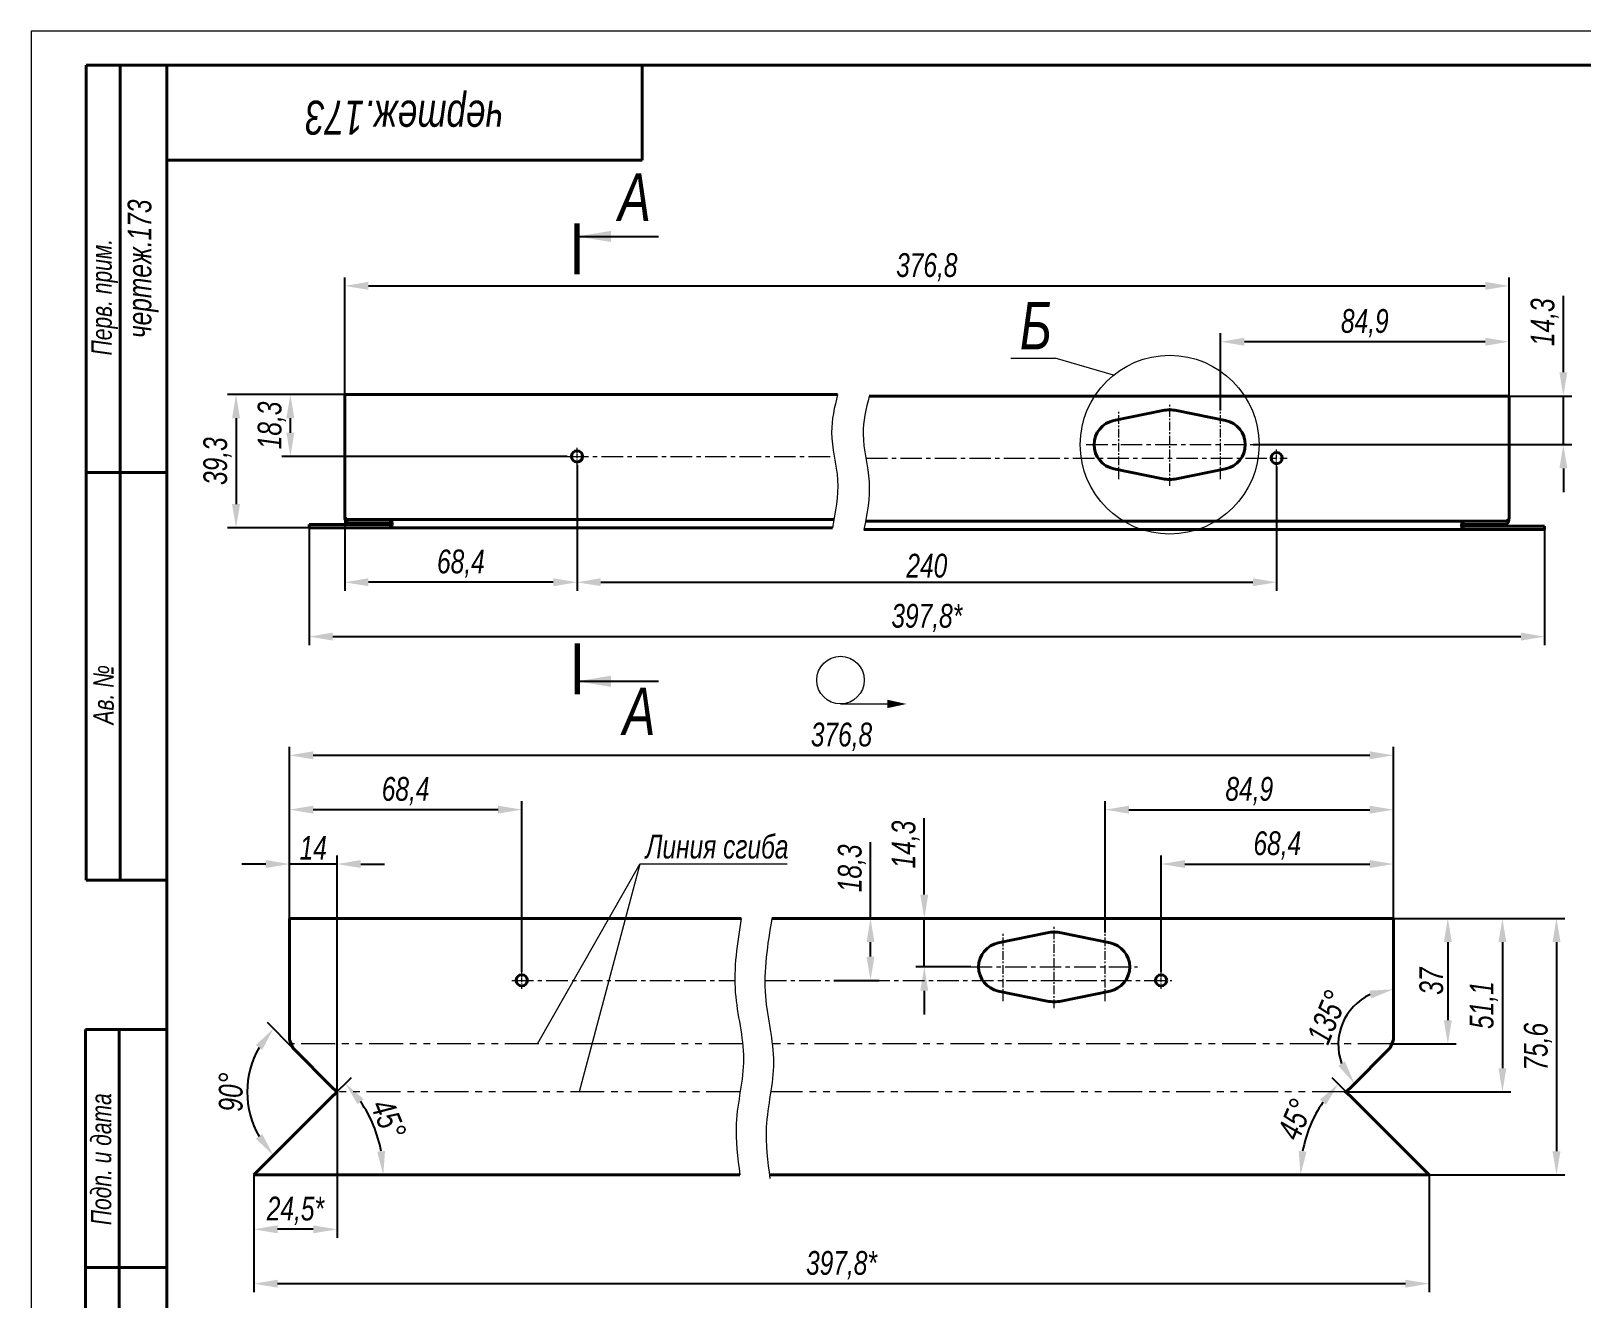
# Model space of a CAD drawing. Header units: millimetres. Extents: x 8428 to 17165, y -24193 to -22478.
# Drawn here: x 8427.6 to 8655.9, y -22664.5 to -22477.9 of the extents above; entities that cross this region are included whole.
import ezdxf

# ---------------------------------------------------------------- set-up
doc = ezdxf.new("R2010")
doc.units = ezdxf.units.MM
doc.linetypes.add('LT_04', pattern=[20, 10, -2, 2, -2, 2, -2])
doc.linetypes.add('LT_08', pattern=[10.16, 6.35, -1.27, 1.27, -1.27])
for name, color, linetype, lineweight in [('Layer_01', 3, 'Continuous', 13), ('Layer_02', 5, 'LT_04', 13), ('Layer_05', 7, 'Continuous', 40), ('Layer_08', 1, 'Continuous', 15), ('Layer_09', 6, 'Continuous', 15), ('Layer_15', 7, 'Continuous', 40), ('Layer_20', 8, 'Continuous', 20)]:
    doc.layers.add(name, color=color, linetype=linetype, lineweight=lineweight)
doc.styles.add('Style_01', font='ARIALNI.TTF', dxfattribs={"width": 0.9, "height": 3.5})
doc.dimstyles.new('DimStyle_05', dxfattribs={"dimtxt": 3.5, "dimasz": 3.5, "dimexe": 1.25, "dimexo": 0, "dimtad": 1, "dimlfac": 2, "dimtxsty": 'Style_01', "dimcen": 0, "dimazin": 3, "dimtfac": 1, "dimtmove": 0, "dimatfit": 3})

# ---------------------------------------------------------------- blocks, each defined once
blk = doc.blocks.new('Block_146')
at = {"layer": 'Layer_05', "linetype": 'Continuous', "lineweight": 15}
for p, q in [((0, 297.18), (0, 0.18)), ((420, 297.18), (0, 297.18))]:
    blk.add_line(p, q, dxfattribs=at)
at = {"layer": 'Layer_05', "linetype": 'Continuous'}
for p, q in [((415, 292.18), (8.12, 292.18)), ((8.12, 172.18), (8.12, 292.18)), ((13.12, 172.18), (13.12, 292.18)), ((20, 292.18), (20, 5.18)), ((90, 292.18), (90, 278.18)), ((20, 278.18), (90, 278.18)), ((8.12, 232.18), (20, 232.18)), ((8.12, 172.18), (20, 172.18)), ((8, 5.18), (8, 150.18)), ((8, 150.18), (20, 150.18)), ((13, 5.18), (13, 150.18)), ((8, 115.18), (20, 115.18))]:
    blk.add_line(p, q, dxfattribs=at)
at = {"layer": 'Layer_05', "linetype": 'Continuous', "style": 'Style_01', "width": 0.9}
for s, p in [('Перв. прим.', (11.89, 249.43)), ('Ав. №', (12.16, 195.1)), ('Подп. и дата', (11.81, 121.4))]:
    blk.add_text(s, height=3, rotation=90, dxfattribs=at).set_placement(p)
blk = doc.blocks.new('*D1107')
at = {"layer": 'Defpoints', "color": 0, "ltscale": 0.5, "transparency": 16777216}
for p in [(8472.62, -22634.07), (8460.37, -22646.29), (8460.37, -22654.29)]:
    blk.add_point(p, dxfattribs=at)
at = {"layer": 'Layer_08', "color": 0, "lineweight": -2, "ltscale": 0.5, "transparency": 16777216}
for p, q in [((8472.62, -22634.07), (8472.62, -22655.54)), ((8460.37, -22646.29), (8460.37, -22655.54)), ((8469.12, -22654.29), (8463.87, -22654.29))]:
    blk.add_line(p, q, dxfattribs=at)
at = {"layer": 'Layer_08', "color": 0, "ltscale": 0.5, "transparency": 16777216}
for points in [[(8463.87, -22653.71), (8463.87, -22654.88), (8460.37, -22654.29)], [(8469.12, -22653.71), (8469.12, -22654.88), (8472.62, -22654.29)]]:
    blk.add_solid(points, dxfattribs=at)
at = {"layer": 'Layer_08', "color": 0, "ltscale": 0.5, "transparency": 16777216, "insert": (8466.49, -22651.56), "char_height": 3.5, "attachment_point": 5, "style": 'Style_01'}
blk.add_mtext('24,5*', dxfattribs=at)
blk = doc.blocks.new('*D1108')
at = {"layer": 'Defpoints', "color": 0, "ltscale": 0.5, "transparency": 16777216}
for p in [(8466.12, -22627.6), (8459.85, -22630.66), (8472.02, -22633.5), (8472.02, -22634.64), (8460.37, -22646.29)]:
    blk.add_point(p, dxfattribs=at)
at = {"layer": 'Layer_08', "color": 0, "lineweight": -2, "ltscale": 0.5, "transparency": 16777216}
blk.add_line((8466.12, -22627.6), (8462.38, -22623.86), dxfattribs=at)
blk.add_arc((8472.59, -22634.07), 13.19, 150.2436, 209.7564, dxfattribs=at)
at = {"layer": 'Layer_08', "color": 0, "ltscale": 0.5, "transparency": 16777216}
for points in [[(8460.67, -22627.17), (8461.6, -22627.88), (8463.26, -22624.74)], [(8461.6, -22640.26), (8460.67, -22640.97), (8463.26, -22643.4)]]:
    blk.add_solid(points, dxfattribs=at)
at = {"layer": 'Layer_08', "color": 0, "ltscale": 0.5, "transparency": 16777216, "insert": (8456.99, -22634.07), "char_height": 3.5, "attachment_point": 5, "rotation": 90, "style": 'Style_01'}
blk.add_mtext('90°', dxfattribs=at)
blk = doc.blocks.new('*D1109')
at = {"layer": 'Defpoints', "color": 0, "ltscale": 0.5, "transparency": 16777216}
for p in [(8472.02, -22634.64), (8478.78, -22641.36), (8460.37, -22646.29), (8460.37, -22646.29), (8485.52, -22646.29)]:
    blk.add_point(p, dxfattribs=at)
at = {"layer": 'Layer_08', "color": 0, "lineweight": -2, "ltscale": 0.5, "transparency": 16777216}
blk.add_line((8472.02, -22634.64), (8474.73, -22631.93), dxfattribs=at)
blk.add_arc((8460.37, -22646.29), 19.07, 10.5326, 34.4674, dxfattribs=at)
at = {"layer": 'Layer_08', "color": 0, "ltscale": 0.5, "transparency": 16777216}
for points in [[(8475.64, -22635.88), (8476.53, -22635.13), (8473.85, -22632.81)], [(8479.69, -22642.76), (8478.53, -22642.86), (8479.43, -22646.29)]]:
    blk.add_solid(points, dxfattribs=at)
at = {"layer": 'Layer_08', "color": 0, "ltscale": 0.5, "transparency": 16777216, "insert": (8480.2, -22638.08), "char_height": 3.5, "attachment_point": 5, "rotation": 292.5, "style": 'Style_01'}
blk.add_mtext('45°', dxfattribs=at)
blk = doc.blocks.new('*D1110')
at = {"layer": 'Defpoints', "color": 0, "ltscale": 0.5, "transparency": 16777216}
for p in [(8460.37, -22646.29), (8633.42, -22646.29), (8633.42, -22662.29)]:
    blk.add_point(p, dxfattribs=at)
at = {"layer": 'Layer_08', "color": 0, "lineweight": -2, "ltscale": 0.5, "transparency": 16777216}
for p, q in [((8460.37, -22646.29), (8460.37, -22663.54)), ((8633.42, -22646.29), (8633.42, -22663.54)), ((8463.87, -22662.29), (8629.92, -22662.29))]:
    blk.add_line(p, q, dxfattribs=at)
at = {"layer": 'Layer_08', "color": 0, "ltscale": 0.5, "transparency": 16777216}
for points in [[(8463.87, -22661.71), (8463.87, -22662.88), (8460.37, -22662.29)], [(8629.92, -22661.71), (8629.92, -22662.88), (8633.42, -22662.29)]]:
    blk.add_solid(points, dxfattribs=at)
at = {"layer": 'Layer_08', "color": 0, "ltscale": 0.5, "transparency": 16777216, "insert": (8546.9, -22659.56), "char_height": 3.5, "attachment_point": 5, "style": 'Style_01'}
blk.add_mtext('397,8*', dxfattribs=at)
blk = doc.blocks.new('*D1111')
at = {"layer": 'Defpoints', "color": 0, "ltscale": 0.5, "transparency": 16777216}
for p in [(8628.17, -22608.52), (8627.72, -22627.01), (8636.17, -22627.01)]:
    blk.add_point(p, dxfattribs=at)
at = {"layer": 'Layer_08', "color": 0, "lineweight": -2, "ltscale": 0.5, "transparency": 16777216}
for p, q in [((8628.17, -22608.52), (8637.42, -22608.52)), ((8636.17, -22612.02), (8636.17, -22623.51)), ((8627.72, -22627.01), (8637.42, -22627.01))]:
    blk.add_line(p, q, dxfattribs=at)
at = {"layer": 'Layer_08', "color": 0, "ltscale": 0.5, "transparency": 16777216}
for points in [[(8635.59, -22612.02), (8636.76, -22612.02), (8636.17, -22608.52)], [(8635.59, -22623.51), (8636.76, -22623.51), (8636.17, -22627.01)]]:
    blk.add_solid(points, dxfattribs=at)
at = {"layer": 'Layer_08', "color": 0, "ltscale": 0.5, "transparency": 16777216, "insert": (8633.76, -22617.76), "char_height": 3.5, "attachment_point": 5, "rotation": 90, "style": 'Style_01'}
blk.add_mtext('37', dxfattribs=at)
blk = doc.blocks.new('*D1112')
at = {"layer": 'Defpoints', "color": 0, "ltscale": 0.5, "transparency": 16777216}
for p in [(8619.71, -22608.52), (8620.92, -22634.07), (8644.21, -22634.07)]:
    blk.add_point(p, dxfattribs=at)
at = {"layer": 'Layer_08', "color": 0, "lineweight": -2, "ltscale": 0.5, "transparency": 16777216}
for p, q in [((8619.71, -22608.52), (8645.46, -22608.52)), ((8644.21, -22612.02), (8644.21, -22630.57)), ((8620.92, -22634.07), (8645.46, -22634.07))]:
    blk.add_line(p, q, dxfattribs=at)
at = {"layer": 'Layer_08', "color": 0, "ltscale": 0.5, "transparency": 16777216}
for points in [[(8643.63, -22612.02), (8644.79, -22612.02), (8644.21, -22608.52)], [(8643.63, -22630.57), (8644.79, -22630.57), (8644.21, -22634.07)]]:
    blk.add_solid(points, dxfattribs=at)
at = {"layer": 'Layer_08', "color": 0, "ltscale": 0.5, "transparency": 16777216, "insert": (8641.47, -22621.29), "char_height": 3.5, "attachment_point": 5, "rotation": 90, "style": 'Style_01'}
blk.add_mtext('51,1', dxfattribs=at)
blk = doc.blocks.new('*D1113')
at = {"layer": 'Defpoints', "color": 0, "ltscale": 0.5, "transparency": 16777216}
for p in [(8620.2, -22608.52), (8622.27, -22646.29), (8652.17, -22646.29)]:
    blk.add_point(p, dxfattribs=at)
at = {"layer": 'Layer_08', "color": 0, "lineweight": -2, "ltscale": 0.5, "transparency": 16777216}
for p, q in [((8620.2, -22608.52), (8653.42, -22608.52)), ((8652.17, -22612.02), (8652.17, -22642.79)), ((8622.27, -22646.29), (8653.42, -22646.29))]:
    blk.add_line(p, q, dxfattribs=at)
at = {"layer": 'Layer_08', "color": 0, "ltscale": 0.5, "transparency": 16777216}
for points in [[(8651.59, -22612.02), (8652.76, -22612.02), (8652.17, -22608.52)], [(8651.59, -22642.79), (8652.76, -22642.79), (8652.17, -22646.29)]]:
    blk.add_solid(points, dxfattribs=at)
at = {"layer": 'Layer_08', "color": 0, "ltscale": 0.5, "transparency": 16777216, "insert": (8649.44, -22627.41), "char_height": 3.5, "attachment_point": 5, "rotation": 90, "style": 'Style_01'}
blk.add_mtext('75,6', dxfattribs=at)
blk = doc.blocks.new('*D1115')
at = {"layer": 'Defpoints', "color": 0, "ltscale": 0.5, "transparency": 16777216}
for p in [(8499.83, -22592.51), (8465.62, -22611.17), (8499.83, -22616.39)]:
    blk.add_point(p, dxfattribs=at)
at = {"layer": 'Layer_08', "color": 0, "lineweight": -2, "ltscale": 0.5, "transparency": 16777216}
for p, q in [((8465.62, -22611.17), (8465.62, -22591.26)), ((8499.83, -22616.39), (8499.83, -22591.26)), ((8469.12, -22592.51), (8496.33, -22592.51))]:
    blk.add_line(p, q, dxfattribs=at)
at = {"layer": 'Layer_08', "color": 0, "ltscale": 0.5, "transparency": 16777216}
for points in [[(8469.12, -22591.93), (8469.12, -22593.1), (8465.62, -22592.51)], [(8496.33, -22591.93), (8496.33, -22593.1), (8499.83, -22592.51)]]:
    blk.add_solid(points, dxfattribs=at)
at = {"layer": 'Layer_08', "color": 0, "ltscale": 0.5, "transparency": 16777216, "insert": (8482.72, -22589.78), "char_height": 3.5, "attachment_point": 5, "style": 'Style_01'}
blk.add_mtext('68,4', dxfattribs=at)
blk = doc.blocks.new('*D1114')
at = {"layer": 'Defpoints', "color": 0, "ltscale": 0.5, "transparency": 16777216}
for p in [(8465.62, -22600.52), (8465.62, -22608.52), (8472.62, -22634.07)]:
    blk.add_point(p, dxfattribs=at)
at = {"layer": 'Layer_08', "color": 0, "lineweight": -2, "ltscale": 0.5, "transparency": 16777216}
for p, q in [((8462.12, -22600.52), (8458.62, -22600.52)), ((8465.62, -22608.52), (8465.62, -22599.27)), ((8472.62, -22600.52), (8465.62, -22600.52)), ((8472.62, -22634.07), (8472.62, -22599.27)), ((8476.12, -22600.52), (8479.62, -22600.52))]:
    blk.add_line(p, q, dxfattribs=at)
at = {"layer": 'Layer_08', "color": 0, "ltscale": 0.5, "transparency": 16777216}
for points in [[(8462.12, -22599.93), (8462.12, -22601.1), (8465.62, -22600.52)], [(8476.12, -22599.93), (8476.12, -22601.1), (8472.62, -22600.52)]]:
    blk.add_solid(points, dxfattribs=at)
at = {"layer": 'Layer_08', "color": 0, "ltscale": 0.5, "transparency": 16777216, "insert": (8469.12, -22598.13), "char_height": 3.5, "attachment_point": 5, "style": 'Style_01'}
blk.add_mtext('14', dxfattribs=at)
blk = doc.blocks.new('*D1116')
at = {"layer": 'Defpoints', "color": 0, "ltscale": 0.5, "transparency": 16777216}
for p in [(8628.17, -22600.52), (8628.17, -22612.12), (8593.96, -22616.4)]:
    blk.add_point(p, dxfattribs=at)
at = {"layer": 'Layer_08', "color": 0, "lineweight": -2, "ltscale": 0.5, "transparency": 16777216}
for p, q in [((8593.96, -22616.4), (8593.96, -22599.27)), ((8597.46, -22600.52), (8624.67, -22600.52)), ((8628.17, -22612.12), (8628.17, -22599.27))]:
    blk.add_line(p, q, dxfattribs=at)
at = {"layer": 'Layer_08', "color": 0, "ltscale": 0.5, "transparency": 16777216}
for points in [[(8597.46, -22599.93), (8597.46, -22601.1), (8593.96, -22600.52)], [(8624.67, -22599.93), (8624.67, -22601.1), (8628.17, -22600.52)]]:
    blk.add_solid(points, dxfattribs=at)
at = {"layer": 'Layer_08', "color": 0, "ltscale": 0.5, "transparency": 16777216, "insert": (8611.07, -22597.78), "char_height": 3.5, "attachment_point": 5, "style": 'Style_01'}
blk.add_mtext('68,4', dxfattribs=at)
blk = doc.blocks.new('*D1117')
at = {"layer": 'Defpoints', "color": 0, "ltscale": 0.5, "transparency": 16777216}
for p in [(8628.17, -22592.52), (8628.17, -22608.52), (8585.71, -22610.61)]:
    blk.add_point(p, dxfattribs=at)
at = {"layer": 'Layer_08', "color": 0, "lineweight": -2, "ltscale": 0.5, "transparency": 16777216}
for p, q in [((8585.71, -22610.61), (8585.71, -22591.27)), ((8628.17, -22608.52), (8628.17, -22591.27)), ((8589.21, -22592.52), (8624.67, -22592.52))]:
    blk.add_line(p, q, dxfattribs=at)
at = {"layer": 'Layer_08', "color": 0, "ltscale": 0.5, "transparency": 16777216}
for points in [[(8589.21, -22591.93), (8589.21, -22593.1), (8585.71, -22592.52)], [(8624.67, -22591.93), (8624.67, -22593.1), (8628.17, -22592.52)]]:
    blk.add_solid(points, dxfattribs=at)
at = {"layer": 'Layer_08', "color": 0, "ltscale": 0.5, "transparency": 16777216, "insert": (8606.94, -22589.78), "char_height": 3.5, "attachment_point": 5, "style": 'Style_01'}
blk.add_mtext('84,9', dxfattribs=at)
blk = doc.blocks.new('*D1118')
at = {"layer": 'Defpoints', "color": 0, "ltscale": 0.5, "transparency": 16777216}
for p in [(8628.17, -22584.51), (8465.62, -22608.52), (8628.17, -22608.52)]:
    blk.add_point(p, dxfattribs=at)
at = {"layer": 'Layer_08', "color": 0, "lineweight": -2, "ltscale": 0.5, "transparency": 16777216}
for p, q in [((8465.62, -22608.52), (8465.62, -22583.26)), ((8469.12, -22584.51), (8624.67, -22584.51)), ((8628.17, -22608.52), (8628.17, -22583.26))]:
    blk.add_line(p, q, dxfattribs=at)
at = {"layer": 'Layer_08', "color": 0, "ltscale": 0.5, "transparency": 16777216}
for points in [[(8469.12, -22583.93), (8469.12, -22585.1), (8465.62, -22584.51)], [(8624.67, -22583.93), (8624.67, -22585.1), (8628.17, -22584.51)]]:
    blk.add_solid(points, dxfattribs=at)
at = {"layer": 'Layer_08', "color": 0, "ltscale": 0.5, "transparency": 16777216, "insert": (8546.9, -22581.78), "char_height": 3.5, "attachment_point": 5, "style": 'Style_01'}
blk.add_mtext('376,8', dxfattribs=at)
blk = doc.blocks.new('*D1120')
at = {"layer": 'Defpoints', "color": 0, "ltscale": 0.5, "transparency": 16777216}
for p in [(8559.09, -22608.52), (8566.61, -22608.52), (8565.92, -22615.67)]:
    blk.add_point(p, dxfattribs=at)
at = {"layer": 'Layer_08', "color": 0, "lineweight": -2, "ltscale": 0.5, "transparency": 16777216}
for p, q in [((8559.09, -22605.02), (8559.09, -22593.77)), ((8566.61, -22608.52), (8557.84, -22608.52)), ((8559.09, -22615.67), (8559.09, -22608.52)), ((8565.92, -22615.67), (8557.84, -22615.67)), ((8559.09, -22619.17), (8559.09, -22622.67))]:
    blk.add_line(p, q, dxfattribs=at)
at = {"layer": 'Layer_08', "color": 0, "ltscale": 0.5, "transparency": 16777216}
for points in [[(8558.5, -22605.02), (8559.67, -22605.02), (8559.09, -22608.52)], [(8558.5, -22619.17), (8559.67, -22619.17), (8559.09, -22615.67)]]:
    blk.add_solid(points, dxfattribs=at)
at = {"layer": 'Layer_08', "color": 0, "ltscale": 0.5, "transparency": 16777216, "insert": (8556.35, -22597.65), "char_height": 3.5, "attachment_point": 5, "rotation": 90, "style": 'Style_01'}
blk.add_mtext('14,3', dxfattribs=at)
blk = doc.blocks.new('*D1119')
at = {"layer": 'Defpoints', "color": 0, "ltscale": 0.5, "transparency": 16777216}
for p in [(8551.17, -22608.52), (8559.62, -22608.52), (8545.76, -22617.65)]:
    blk.add_point(p, dxfattribs=at)
at = {"layer": 'Layer_08', "color": 0, "lineweight": -2, "ltscale": 0.5, "transparency": 16777216}
for p, q in [((8551.17, -22608.52), (8551.17, -22597.28)), ((8559.62, -22608.52), (8549.92, -22608.52)), ((8551.17, -22614.15), (8551.17, -22612.02)), ((8545.76, -22617.65), (8552.42, -22617.65))]:
    blk.add_line(p, q, dxfattribs=at)
at = {"layer": 'Layer_08', "color": 0, "ltscale": 0.5, "transparency": 16777216}
for points in [[(8550.58, -22612.02), (8551.75, -22612.02), (8551.17, -22608.52)], [(8550.58, -22614.15), (8551.75, -22614.15), (8551.17, -22617.65)]]:
    blk.add_solid(points, dxfattribs=at)
at = {"layer": 'Layer_08', "color": 0, "ltscale": 0.5, "transparency": 16777216, "insert": (8548.43, -22601.15), "char_height": 3.5, "attachment_point": 5, "rotation": 90, "style": 'Style_01'}
blk.add_mtext('18,3', dxfattribs=at)
blk = doc.blocks.new('*D1121')
at = {"layer": 'Defpoints', "color": 0, "ltscale": 0.5, "transparency": 16777216}
for p in [(8473.75, -22542.92), (8507.96, -22541.75), (8473.75, -22559.04)]:
    blk.add_point(p, dxfattribs=at)
at = {"layer": 'Layer_08', "color": 0, "lineweight": -2, "ltscale": 0.5, "transparency": 16777216}
for p, q in [((8473.75, -22542.92), (8473.75, -22560.29)), ((8507.96, -22541.75), (8507.96, -22560.29)), ((8504.46, -22559.04), (8477.25, -22559.04))]:
    blk.add_line(p, q, dxfattribs=at)
at = {"layer": 'Layer_08', "color": 0, "ltscale": 0.5, "transparency": 16777216}
for points in [[(8477.25, -22558.45), (8477.25, -22559.62), (8473.75, -22559.04)], [(8504.46, -22558.45), (8504.46, -22559.62), (8507.96, -22559.04)]]:
    blk.add_solid(points, dxfattribs=at)
at = {"layer": 'Layer_08', "color": 0, "ltscale": 0.5, "transparency": 16777216, "insert": (8490.86, -22556.3), "char_height": 3.5, "attachment_point": 5, "style": 'Style_01'}
blk.add_mtext('68,4', dxfattribs=at)
blk = doc.blocks.new('*D1122')
at = {"layer": 'Defpoints', "color": 0, "ltscale": 0.5, "transparency": 16777216}
for p in [(8507.96, -22541.75), (8610.97, -22542), (8610.97, -22559.04)]:
    blk.add_point(p, dxfattribs=at)
at = {"layer": 'Layer_08', "color": 0, "lineweight": -2, "ltscale": 0.5, "transparency": 16777216}
for p, q in [((8507.96, -22541.75), (8507.96, -22560.29)), ((8610.97, -22542), (8610.97, -22560.29)), ((8511.46, -22559.04), (8607.47, -22559.04))]:
    blk.add_line(p, q, dxfattribs=at)
at = {"layer": 'Layer_08', "color": 0, "ltscale": 0.5, "transparency": 16777216}
for points in [[(8511.46, -22558.45), (8511.46, -22559.62), (8507.96, -22559.04)], [(8607.47, -22558.45), (8607.47, -22559.62), (8610.97, -22559.04)]]:
    blk.add_solid(points, dxfattribs=at)
at = {"layer": 'Layer_08', "color": 0, "ltscale": 0.5, "transparency": 16777216, "insert": (8559.46, -22556.62), "char_height": 3.5, "attachment_point": 5, "style": 'Style_01'}
blk.add_mtext('240', dxfattribs=at)
blk = doc.blocks.new('*D1123')
at = {"layer": 'Defpoints', "color": 0, "ltscale": 0.5, "transparency": 16777216}
for p in [(8468.5, -22551.04), (8650.43, -22551.28), (8650.43, -22567.04)]:
    blk.add_point(p, dxfattribs=at)
at = {"layer": 'Layer_08', "color": 0, "lineweight": -2, "ltscale": 0.5, "transparency": 16777216}
for p, q in [((8468.5, -22551.04), (8468.5, -22568.29)), ((8650.43, -22551.28), (8650.43, -22568.29)), ((8472, -22567.04), (8646.93, -22567.04))]:
    blk.add_line(p, q, dxfattribs=at)
at = {"layer": 'Layer_08', "color": 0, "ltscale": 0.5, "transparency": 16777216}
for points in [[(8472, -22566.45), (8472, -22567.62), (8468.5, -22567.04)], [(8646.93, -22566.45), (8646.93, -22567.62), (8650.43, -22567.04)]]:
    blk.add_solid(points, dxfattribs=at)
at = {"layer": 'Layer_08', "color": 0, "ltscale": 0.5, "transparency": 16777216, "insert": (8559.46, -22564.3), "char_height": 3.5, "attachment_point": 5, "style": 'Style_01'}
blk.add_mtext('397,8*', dxfattribs=at)
blk = doc.blocks.new('*D1125')
at = {"layer": 'Defpoints', "color": 0, "ltscale": 0.5, "transparency": 16777216}
for p in [(8465.75, -22531.39), (8473.75, -22531.39), (8506.49, -22540.52)]:
    blk.add_point(p, dxfattribs=at)
at = {"layer": 'Layer_08', "color": 0, "lineweight": -2, "ltscale": 0.5, "transparency": 16777216}
for p, q in [((8473.75, -22531.39), (8464.5, -22531.39)), ((8465.75, -22537.02), (8465.75, -22534.89)), ((8506.49, -22540.52), (8464.5, -22540.52))]:
    blk.add_line(p, q, dxfattribs=at)
at = {"layer": 'Layer_08', "color": 0, "ltscale": 0.5, "transparency": 16777216}
for points in [[(8465.17, -22534.89), (8466.33, -22534.89), (8465.75, -22531.39)], [(8465.17, -22537.02), (8466.33, -22537.02), (8465.75, -22540.52)]]:
    blk.add_solid(points, dxfattribs=at)
at = {"layer": 'Layer_08', "color": 0, "ltscale": 0.5, "transparency": 16777216, "insert": (8463.01, -22535.95), "char_height": 3.5, "attachment_point": 5, "rotation": 90, "style": 'Style_01'}
blk.add_mtext('18,3', dxfattribs=at)
blk = doc.blocks.new('*D1124')
at = {"layer": 'Defpoints', "color": 0, "ltscale": 0.5, "transparency": 16777216}
for p in [(8473.75, -22531.39), (8457.75, -22551.04), (8468.89, -22551.04)]:
    blk.add_point(p, dxfattribs=at)
at = {"layer": 'Layer_08', "color": 0, "lineweight": -2, "ltscale": 0.5, "transparency": 16777216}
for p, q in [((8473.75, -22531.39), (8456.5, -22531.39)), ((8457.75, -22534.89), (8457.75, -22547.54)), ((8468.89, -22551.04), (8456.5, -22551.04))]:
    blk.add_line(p, q, dxfattribs=at)
at = {"layer": 'Layer_08', "color": 0, "ltscale": 0.5, "transparency": 16777216}
for points in [[(8457.17, -22534.89), (8458.33, -22534.89), (8457.75, -22531.39)], [(8457.17, -22547.54), (8458.33, -22547.54), (8457.75, -22551.04)]]:
    blk.add_solid(points, dxfattribs=at)
at = {"layer": 'Layer_08', "color": 0, "ltscale": 0.5, "transparency": 16777216, "insert": (8455.01, -22541.21), "char_height": 3.5, "attachment_point": 5, "rotation": 90, "style": 'Style_01'}
blk.add_mtext('39,3', dxfattribs=at)
blk = doc.blocks.new('*D1126')
at = {"layer": 'Defpoints', "color": 0, "ltscale": 0.5, "transparency": 16777216}
for p in [(8645.18, -22531.63), (8653.18, -22531.63), (8607.51, -22538.78)]:
    blk.add_point(p, dxfattribs=at)
at = {"layer": 'Layer_08', "color": 0, "lineweight": -2, "ltscale": 0.5, "transparency": 16777216}
for p, q in [((8653.18, -22528.13), (8653.18, -22516.89)), ((8645.18, -22531.63), (8654.43, -22531.63)), ((8653.18, -22538.78), (8653.18, -22531.63)), ((8607.51, -22538.78), (8654.43, -22538.78)), ((8653.18, -22542.28), (8653.18, -22545.78))]:
    blk.add_line(p, q, dxfattribs=at)
at = {"layer": 'Layer_08', "color": 0, "ltscale": 0.5, "transparency": 16777216}
for points in [[(8652.6, -22528.13), (8653.76, -22528.13), (8653.18, -22531.63)], [(8652.6, -22542.28), (8653.76, -22542.28), (8653.18, -22538.78)]]:
    blk.add_solid(points, dxfattribs=at)
at = {"layer": 'Layer_08', "color": 0, "ltscale": 0.5, "transparency": 16777216, "insert": (8650.44, -22520.76), "char_height": 3.5, "attachment_point": 5, "rotation": 90, "style": 'Style_01'}
blk.add_mtext('14,3', dxfattribs=at)
blk = doc.blocks.new('*D1127')
at = {"layer": 'Defpoints', "color": 0, "ltscale": 0.5, "transparency": 16777216}
for p in [(8602.72, -22523.63), (8645.18, -22531.63), (8602.72, -22533.73)]:
    blk.add_point(p, dxfattribs=at)
at = {"layer": 'Layer_08', "color": 0, "lineweight": -2, "ltscale": 0.5, "transparency": 16777216}
for p, q in [((8602.72, -22533.73), (8602.72, -22522.38)), ((8645.18, -22531.63), (8645.18, -22522.38)), ((8641.68, -22523.63), (8606.22, -22523.63))]:
    blk.add_line(p, q, dxfattribs=at)
at = {"layer": 'Layer_08', "color": 0, "ltscale": 0.5, "transparency": 16777216}
for points in [[(8606.22, -22523.05), (8606.22, -22524.22), (8602.72, -22523.63)], [(8641.68, -22523.05), (8641.68, -22524.22), (8645.18, -22523.63)]]:
    blk.add_solid(points, dxfattribs=at)
at = {"layer": 'Layer_08', "color": 0, "ltscale": 0.5, "transparency": 16777216, "insert": (8623.95, -22520.9), "char_height": 3.5, "attachment_point": 5, "style": 'Style_01'}
blk.add_mtext('84,9', dxfattribs=at)
blk = doc.blocks.new('*D1128')
at = {"layer": 'Defpoints', "color": 0, "ltscale": 0.5, "transparency": 16777216}
for p in [(8645.18, -22515.41), (8473.75, -22531.39), (8645.18, -22531.63)]:
    blk.add_point(p, dxfattribs=at)
at = {"layer": 'Layer_08', "color": 0, "lineweight": -2, "ltscale": 0.5, "transparency": 16777216}
for p, q in [((8473.75, -22531.39), (8473.75, -22514.16)), ((8477.25, -22515.41), (8641.68, -22515.41)), ((8645.18, -22531.63), (8645.18, -22514.16))]:
    blk.add_line(p, q, dxfattribs=at)
at = {"layer": 'Layer_08', "color": 0, "ltscale": 0.5, "transparency": 16777216}
for points in [[(8477.25, -22514.82), (8477.25, -22515.99), (8473.75, -22515.41)], [(8641.68, -22514.82), (8641.68, -22515.99), (8645.18, -22515.41)]]:
    blk.add_solid(points, dxfattribs=at)
at = {"layer": 'Layer_08', "color": 0, "ltscale": 0.5, "transparency": 16777216, "insert": (8559.46, -22512.67), "char_height": 3.5, "attachment_point": 5, "style": 'Style_01'}
blk.add_mtext('376,8', dxfattribs=at)
blk = doc.blocks.new('*D1129')
at = {"layer": 'Defpoints', "color": 0, "ltscale": 0.5, "transparency": 16777216}
for p in [(8628.17, -22608.52), (8622.42, -22621.34), (8627.67, -22627.6), (8628.17, -22626.42), (8621.77, -22633.5)]:
    blk.add_point(p, dxfattribs=at)
at = {"layer": 'Layer_08', "color": 0, "lineweight": -2, "ltscale": 0.5, "transparency": 16777216}
blk.add_arc((8628.17, -22627.1), 8.13, 114.854, 200.146, dxfattribs=at)
at = {"layer": 'Layer_08', "color": 0, "ltscale": 0.5, "transparency": 16777216}
for points in [[(8624.63, -22619.15), (8624.88, -22620.29), (8628.17, -22618.96)], [(8621.03, -22629.58), (8620.05, -22630.21), (8622.42, -22632.85)]]:
    blk.add_solid(points, dxfattribs=at)
at = {"layer": 'Layer_08', "color": 0, "ltscale": 0.5, "transparency": 16777216, "insert": (8618.43, -22623.06), "char_height": 3.5, "attachment_point": 5, "rotation": 67.5, "style": 'Style_01'}
blk.add_mtext('135°', dxfattribs=at)
blk = doc.blocks.new('*D1130')
at = {"layer": 'Defpoints', "color": 0, "ltscale": 0.5, "transparency": 16777216}
for p in [(8621.77, -22634.64), (8617.02, -22636.82), (8536.28, -22646.29), (8633.42, -22646.29), (8633.42, -22646.29)]:
    blk.add_point(p, dxfattribs=at)
at = {"layer": 'Layer_08', "color": 0, "lineweight": -2, "ltscale": 0.5, "transparency": 16777216}
blk.add_line((8621.77, -22634.64), (8619.14, -22632.01), dxfattribs=at)
blk.add_arc((8633.42, -22646.29), 18.95, 145.5998, 169.4002, dxfattribs=at)
at = {"layer": 'Layer_08', "color": 0, "ltscale": 0.5, "transparency": 16777216}
for points in [[(8617.34, -22635.22), (8618.24, -22635.96), (8620.03, -22632.9)], [(8615.38, -22642.86), (8614.22, -22642.76), (8614.48, -22646.29)]]:
    blk.add_solid(points, dxfattribs=at)
at = {"layer": 'Layer_08', "color": 0, "ltscale": 0.5, "transparency": 16777216, "insert": (8613.7, -22638.12), "char_height": 3.5, "attachment_point": 5, "rotation": 67.5, "style": 'Style_01'}
blk.add_mtext('45°', dxfattribs=at)

msp = doc.modelspace()

# ---------------------------------------------------------------- linework, layer by layer
at = {"layer": 'Layer_01'}
msp.add_line((8546.7505, -22576.9452), (8553.6541, -22576.9527), dxfattribs=at)
msp.add_circle((8546.7505, -22573.4401), 3.5051, dxfattribs=at)
msp.add_solid([(8553.6544, -22577.5681), (8556.4754, -22576.9566), (8553.6539, -22576.3373)], dxfattribs=at)
at = {"layer": 'Layer_02', "ltscale": 0.5}
for p, q in [((8532.3423, -22627.0061), (8465.8668, -22627.0061)), ((8627.9245, -22627.0061), (8536.7048, -22627.0061)), ((8531.9738, -22634.07), (8472.6168, -22634.07)), ((8621.1745, -22634.07), (8536.4778, -22634.07))]:
    msp.add_line(p, q, dxfattribs=at)
at = {"layer": 'Layer_09', "linetype": 'LT_08', "ltscale": 0.2}
for p, q in [((8587.7176, -22543.8397), (8587.7176, -22533.7264)), ((8595.217, -22544.8403), (8595.217, -22532.7257)), ((8602.7176, -22543.8397), (8602.7176, -22533.7264)), ((8578.2114, -22621.7244), (8578.2114, -22609.6098)), ((8570.712, -22620.7237), (8570.712, -22610.6104)), ((8585.712, -22620.7237), (8585.712, -22610.6104))]:
    msp.add_line(p, q, dxfattribs=at)
at = {"layer": 'Layer_09', "linetype": 'LT_08', "ltscale": 0.5}
for p, q in [((8582.9275, -22538.783), (8607.5065, -22538.783)), ((8506.4852, -22540.5239), (8545.8374, -22540.5239)), ((8550.4864, -22540.77), (8612.5237, -22540.77)), ((8565.9219, -22615.6671), (8590.5009, -22615.6671)), ((8498.3523, -22617.6481), (8531.188, -22617.6481)), ((8535.6059, -22617.6481), (8595.5181, -22617.6481))]:
    msp.add_line(p, q, dxfattribs=at)
at = {"layer": 'Layer_09', "linetype": 'LT_08', "ltscale": 0.1}
for p, q in [((8507.9622, -22541.7536), (8507.9622, -22539.2703)), ((8610.9676, -22541.9997), (8610.9676, -22539.5164)), ((8499.8293, -22618.8837), (8499.8293, -22616.4004)), ((8593.962, -22618.8778), (8593.962, -22616.3945))]:
    msp.add_line(p, q, dxfattribs=at)
at = {"layer": 'Layer_09'}
msp.add_line((8502.1586, -22627.0061), (8517.2176, -22600.5171), dxfattribs=at)
for points in [[(8571.8202, -22526.0277), (8578.3468, -22526.0277)], [(8586.9686, -22528.5285), (8578.3468, -22526.0277)], [(8517.2176, -22600.5171), (8508.2559, -22634.07)], [(8538.9214, -22600.5171), (8517.2176, -22600.5171)]]:
    msp.add_lwpolyline(points, dxfattribs=at)
msp.add_circle((8595.2176, -22538.783), 13.1606, dxfattribs=at)
at = {"layer": 'Layer_09', "ltscale": 0.5}
for points, knots in [([(8546.3186, -22531.3869), (8545.8732, -22533.2458), (8544.8683, -22537.4397), (8546.9082, -22544.0006), (8546.0054, -22548.6951), (8545.555, -22551.0369)], [0, 0, 0, 0, 5.65105099, 12.74972996, 19.81534605, 19.81534605, 19.81534605, 19.81534605]), ([(8550.9676, -22531.633), (8550.5222, -22533.4919), (8549.5172, -22537.6858), (8551.5572, -22544.2467), (8550.6543, -22548.9412), (8550.204, -22551.283)], [0, 0, 0, 0, 5.65105099, 12.74972996, 19.81534605, 19.81534605, 19.81534605, 19.81534605]), ([(8532.1321, -22608.5171), (8531.5549, -22612.1612), (8530.4594, -22619.0777), (8533.3933, -22629.107), (8530.8437, -22638.0488), (8531.5971, -22643.7643), (8531.9306, -22646.2947)], [0, 0, 0, 0, 10.95322189, 20.7895127, 30.36076549, 37.96522779, 37.96522779, 37.96522779, 37.96522779]), ([(8536.6362, -22608.5171), (8536.0074, -22612.3395), (8534.8406, -22619.4332), (8537.8127, -22629.6421), (8535.2663, -22638.5836), (8536.0193, -22644.2991), (8536.3527, -22646.8296)], [0, 0, 0, 0, 11.49293519, 21.329226, 30.90047879, 38.50494108, 38.50494108, 38.50494108, 38.50494108])]:
    msp.add_open_spline(points, degree=3, knots=knots, dxfattribs=at)
at = {"layer": 'Layer_15', "linetype": 'Continuous'}
for p, q in [((8473.7497, -22531.3869), (8546.3186, -22531.3869)), ((8473.7497, -22531.3869), (8473.7497, -22549.2869)), ((8550.9676, -22531.633), (8645.1801, -22531.633)), ((8645.1801, -22549.533), (8645.1801, -22531.633)), ((8594.1926, -22533.7616), (8586.9926, -22535.2313)), ((8603.4426, -22535.2313), (8596.2426, -22533.7616)), ((8586.9926, -22542.3348), (8594.1926, -22543.8045)), ((8596.2426, -22543.8045), (8603.4426, -22542.3348)), ((8468.4997, -22550.5369), (8480.1497, -22550.5369)), ((8468.4997, -22551.0369), (8468.4997, -22550.5369)), ((8474.2497, -22549.7869), (8480.1497, -22549.7869)), ((8474.2497, -22550.2869), (8480.1497, -22550.2869)), ((8480.1497, -22549.7869), (8545.7921, -22549.7869)), ((8480.7497, -22550.3869), (8480.7497, -22550.4369)), ((8550.4411, -22550.033), (8638.7801, -22550.033)), ((8638.7801, -22550.033), (8644.6801, -22550.033)), ((8638.7801, -22550.533), (8644.6801, -22550.533)), ((8468.4997, -22551.0369), (8480.1497, -22551.0369)), ((8480.1497, -22551.0369), (8545.555, -22551.0369)), ((8550.204, -22551.283), (8638.7801, -22551.283)), ((8638.1801, -22550.683), (8638.1801, -22550.633)), ((8650.4301, -22550.783), (8638.7801, -22550.783)), ((8650.4301, -22551.283), (8638.7801, -22551.283)), ((8650.4301, -22551.283), (8650.4301, -22550.783)), ((8465.6168, -22608.5171), (8465.6168, -22626.4171)), ((8465.6168, -22608.5171), (8532.1321, -22608.5171)), ((8536.6362, -22608.5171), (8628.1745, -22608.5171)), ((8628.1745, -22626.4171), (8628.1745, -22608.5171)), ((8577.187, -22610.6456), (8569.987, -22612.1153)), ((8586.437, -22612.1153), (8579.237, -22610.6456)), ((8569.987, -22619.2189), (8577.187, -22620.6885)), ((8579.237, -22620.6885), (8586.437, -22619.2189)), ((8465.6168, -22626.4171), (8466.1168, -22627.5952)), ((8466.1168, -22627.5952), (8472.0168, -22633.4952)), ((8621.7745, -22633.4952), (8627.6745, -22627.5952)), ((8627.6745, -22627.5952), (8628.1745, -22626.4171)), ((8460.3668, -22646.2947), (8472.0168, -22634.6447)), ((8472.0168, -22633.4952), (8472.6168, -22634.045)), ((8472.6168, -22634.095), (8472.0168, -22634.6447)), ((8472.6168, -22634.045), (8472.6168, -22634.095)), ((8621.1745, -22634.045), (8621.7745, -22633.4952)), ((8621.1745, -22634.095), (8621.1745, -22634.045)), ((8621.7745, -22634.6447), (8621.1745, -22634.095)), ((8633.4245, -22646.2947), (8621.7745, -22634.6447)), ((8460.3668, -22646.2947), (8531.9306, -22646.2947)), ((8536.2824, -22646.2947), (8633.4245, -22646.2947))]:
    msp.add_line(p, q, dxfattribs=at)
for centre in [(8507.9622, -22540.5119), (8610.9676, -22540.758), (8499.8293, -22617.6421), (8593.962, -22617.6421)]:
    msp.add_circle(centre, 0.825, dxfattribs=at)
for centre, radius, start, end in [((8595.2176, -22538.783), 5.125, 78.463041, 101.536959), ((8587.7176, -22538.783), 3.625, 101.536959, 258.463041), ((8602.7176, -22538.783), 3.625, 281.536959, 78.463041), ((8595.2176, -22538.783), 5.125, 258.463041, 281.536959), ((8474.2497, -22549.2869), 0.5, 180, 270), ((8480.1497, -22550.3869), 0.6, 0, 90), ((8480.1497, -22550.4369), 0.6, 270, 0), ((8638.7801, -22550.633), 0.6, 90, 180), ((8644.6801, -22549.533), 0.5, 270, 0), ((8638.7801, -22550.683), 0.6, 180, 270), ((8570.712, -22615.6671), 3.625, 101.536959, 258.463041), ((8578.212, -22615.6671), 5.125, 78.463041, 101.536959), ((8585.712, -22615.6671), 3.625, 281.536959, 78.463041), ((8578.212, -22615.6671), 5.125, 258.463041, 281.536959)]:
    msp.add_arc(centre, radius, start, end, dxfattribs=at)
for centre, major_axis, ratio, start_param, end_param in [((8474.2497, -22549.2869), (0, 1), 0.5, 1.57079633, 3.14159265), ((8480.1497, -22550.3869), (0.6, 0), 0.16666667, 0, 1.57079633), ((8480.1497, -22550.4369), (0.6, 0), 0.16666667, 4.71238898, 6.28318531), ((8638.7801, -22550.633), (0.6, 0), 0.16666667, 1.57079633, 3.14159265), ((8644.6801, -22549.533), (0, 1), 0.5, 3.14159265, 4.71238898), ((8638.7801, -22550.683), (0.6, 0), 0.16666667, 3.14159265, 4.71238898)]:
    msp.add_ellipse(centre, major_axis=major_axis, ratio=ratio, start_param=start_param, end_param=end_param, dxfattribs=at)
at = {"layer": 'Layer_20', "lineweight": 70}
for p, q in [((8507.9622, -22513.6693), (8507.9622, -22506.2299)), ((8507.9622, -22568.0764), (8507.9622, -22575.5158))]:
    msp.add_line(p, q, dxfattribs=at)

# ---------------------------------------------------------------- block references
at = {"layer": 'Layer_05'}
msp.add_blockref('Block_146', (8427.5641, -22775.0743), dxfattribs=at)

# ---------------------------------------------------------------- texts
at = {"layer": 'Layer_01', "style": 'Style_01', "width": 0.9}
for p in [(8514.0227, -22505.8476), (8514.6841, -22581.5392)]:
    msp.add_text('А', height=7, dxfattribs=at).set_placement(p)
at = {"layer": 'Layer_01', "attachment_point": 5, "style": 'Style_01'}
for insert, char_height, width, rotation in [((8482.5641, -22489.8924), 5, 70, 180), ((8444.0641, -22512.8924), 3.5, 60, 90)]:
    msp.add_mtext('чертеж.173', dxfattribs=dict(at, insert=insert, char_height=char_height, width=width, rotation=rotation))
at = {"layer": 'Layer_01', "style": 'Style_01'}
for s, insert, char_height, width, attachment_point in [('Б', (8573.1552, -22517.7631), 7, 4.434925, 1), ('Линия сгиба', (8539.0924, -22599.7522), 3.5, 97.569112, 9)]:
    msp.add_mtext(s, dxfattribs=dict(at, insert=insert, char_height=char_height, width=width, attachment_point=attachment_point))

# ---------------------------------------------------------------- dimensions: what is measured, and where the dimension line sits
at = {"layer": 'Layer_08', "ltscale": 0.5}
for base, p1, p2, text, picture, middle in [((8645.1801, -22515.4051), (8473.7497, -22531.3869), (8645.1801, -22531.633), '376,8', '*D1128', (8559.4649, -22512.6696)), ((8473.7497, -22559.0369), (8507.9622, -22541.7536), (8473.7497, -22542.916), '68,4', '*D1121', (8490.856, -22556.3014)), ((8610.9676, -22559.0369), (8507.9622, -22541.7536), (8610.9676, -22541.9997), '240', '*D1122', (8559.4649, -22556.6249)), ((8650.4301, -22567.0369), (8468.4997, -22551.0369), (8650.4301, -22551.283), '397,8*', '*D1123', (8559.4649, -22564.3014)), ((8628.1745, -22600.5171), (8593.962, -22616.4004), (8628.1745, -22612.1175), '68,4', '*D1116', (8611.0682, -22597.7816)), ((8460.3668, -22654.2947), (8472.6168, -22634.07), (8460.3668, -22646.2947), '<>*', '*D1107', (8466.4918, -22651.5592))]:
    dim = msp.add_linear_dim(base=base, p1=p1, p2=p2, text=text, dimstyle='DimStyle_05', dxfattribs=at)
    dim.commit()
    dim.dimension.update_dxf_attribs({"geometry": picture, "text_midpoint": middle})
for base, p1, p2, text, picture, middle in [((8653.1801, -22531.633), (8607.5065, -22538.783), (8645.1801, -22531.633), '14,3', '*D1126', (8653.1801, -22520.7613)), ((8465.7497, -22531.3869), (8506.4852, -22540.5239), (8473.7497, -22531.3869), '18,3', '*D1125', (8465.7497, -22535.9524)), ((8551.1665, -22608.5231), (8545.7621, -22617.6481), (8559.6208, -22608.5231), '18,3', '*D1119', (8551.1665, -22601.1514)), ((8644.2103, -22634.07), (8619.7134, -22608.5171), (8620.9236, -22634.07), '51,1', '*D1112', (8644.2103, -22621.2935))]:
    dim = msp.add_linear_dim(base=base, p1=p1, p2=p2, angle=90, text=text, dimstyle='DimStyle_05', dxfattribs=at)
    dim.commit()
    dim.dimension.update_dxf_attribs({"geometry": picture, "text_midpoint": middle, "dimtype": 160})
for base, p1, p2, text, picture, middle in [((8602.7176, -22523.633), (8645.1801, -22531.633), (8602.7176, -22533.7264), '84,9', '*D1127', (8623.9488, -22523.633)), ((8628.1745, -22584.5137), (8465.6168, -22608.5171), (8628.1745, -22608.5171), '376,8', '*D1118', (8546.8956, -22584.5137)), ((8499.8293, -22592.5137), (8465.6168, -22611.1668), (8499.8293, -22616.3945), '68,4', '*D1115', (8482.723, -22592.5137)), ((8628.1745, -22592.5171), (8585.712, -22610.6104), (8628.1745, -22608.5171), '84,9', '*D1117', (8606.9432, -22592.5171)), ((8633.4245, -22662.2947), (8460.3668, -22646.2947), (8633.4245, -22646.2947), '397,8*', '*D1110', (8546.8956, -22662.2947))]:
    dim = msp.add_linear_dim(base=base, p1=p1, p2=p2, text=text, dimstyle='DimStyle_05', dxfattribs=at)
    dim.commit()
    dim.dimension.update_dxf_attribs({"geometry": picture, "text_midpoint": middle, "dimtype": 160})
dim = msp.add_linear_dim(base=(8457.7497, -22551.0369), p1=(8473.7497, -22531.3869), p2=(8468.8905, -22551.0369), angle=90, dimstyle='DimStyle_05', dxfattribs=at)
dim.commit()
dim.dimension.update_dxf_attribs({"geometry": '*D1124', "text_midpoint": (8457.7497, -22541.2119), "dimtype": 160})
for base, p1, p2, text, picture, middle in [((8559.087, -22608.5171), (8565.9219, -22615.6671), (8566.6066, -22608.5171), '14,3', '*D1120', (8556.3515, -22597.6454)), ((8652.1745, -22646.2947), (8620.2014, -22608.5171), (8622.2703, -22646.2947), '75,6', '*D1113', (8649.439, -22627.4059)), ((8636.1745, -22627.0061), (8628.1745, -22608.5171), (8627.7165, -22627.0061), '37', '*D1111', (8633.7625, -22617.7616))]:
    dim = msp.add_linear_dim(base=base, p1=p1, p2=p2, angle=90, text=text, dimstyle='DimStyle_05', dxfattribs=at)
    dim.commit()
    dim.dimension.update_dxf_attribs({"geometry": picture, "text_midpoint": middle})
dim = msp.add_linear_dim(base=(8465.6168, -22600.5171), p1=(8472.6168, -22634.07), p2=(8465.6168, -22608.5171), dimstyle='DimStyle_05', dxfattribs=at)
dim.commit()
dim.dimension.update_dxf_attribs({"geometry": '*D1114', "text_midpoint": (8469.1168, -22598.1349)})
for base, line1, line2, picture, middle in [((8622.4242, -22621.3449), ((8621.7745, -22633.4952), (8627.6745, -22627.5952)), ((8628.1745, -22626.4171), (8628.1745, -22608.5171)), '*D1129', (8618.433, -22623.0601)), ((8459.8469, -22630.655), ((8466.1168, -22627.5952), (8472.0168, -22633.4952)), ((8460.3668, -22646.2947), (8472.0168, -22634.6447)), '*D1108', (8456.9853, -22634.07)), ((8478.7834, -22641.36), ((8460.3668, -22646.2947), (8485.5151, -22646.2947)), ((8460.3668, -22646.2947), (8472.0168, -22634.6447)), '*D1109', (8480.2035, -22638.0781)), ((8617.0169, -22636.8218), ((8536.2824, -22646.2947), (8633.4245, -22646.2947)), ((8633.4245, -22646.2947), (8621.7745, -22634.6447)), '*D1130', (8613.699, -22638.1242))]:
    dim = msp.add_angular_dim_2l(base=base, line1=line1, line2=line2, dimstyle='DimStyle_05', dxfattribs=at)
    dim.commit()
    dim.dimension.update_dxf_attribs({"geometry": picture, "text_midpoint": middle})

# ---------------------------------------------------------------- leaders
at = {"layer": 'Layer_20'}
for points in [[(8507.9622, -22508.1302), (8519.9622, -22508.1302)], [(8507.9622, -22573.6156), (8519.9622, -22573.6156)]]:
    msp.add_leader(points, dimstyle='DimStyle_05', override={"dimasz": 5, "dimclrd": 6}, dxfattribs=at)

doc.saveas('drawing.dxf')
